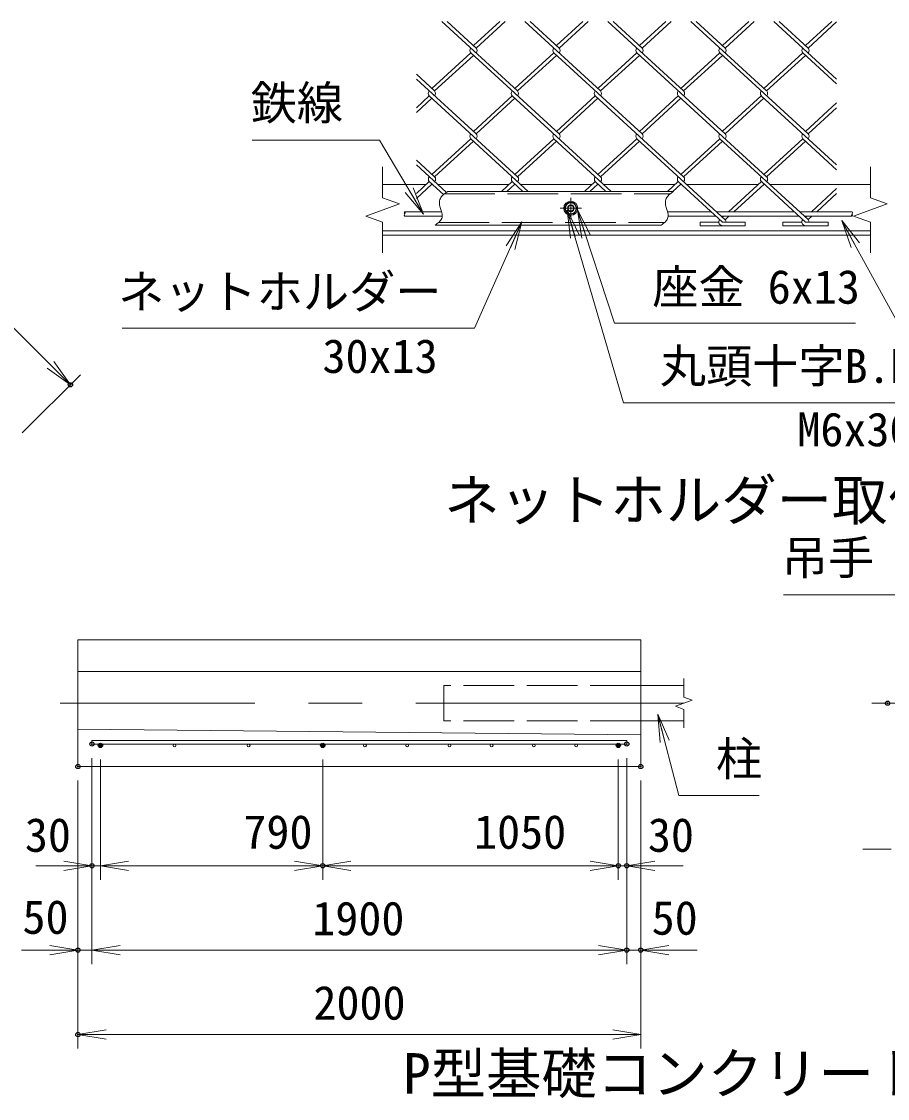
# Model space of a CAD drawing. Units: millimetres at full size. Extents: x -10500 to 10500, y -7425 to 7425.
# Drawn here: x 5179 to 8255, y -4090 to -262 of the extents above; entities that cross this region are included whole.
import ezdxf
from ezdxf.enums import TextEntityAlignment as Align

# ---------------------------------------------------------------- set-up
doc = ezdxf.new("R2010")
doc.units = ezdxf.units.MM
doc.header["$LTSCALE"] = 30
doc.header["$PDMODE"] = 32
doc.header["$PDSIZE"] = 15
doc.linetypes.add('DASHED', pattern=[7.5, 6, -1.5])
doc.linetypes.add('USER1', pattern=[50.8, 31.75, -6.35, 6.35, -6.35])
for name, color, linetype, lineweight in [('0-0_D-STR3', 3, 'Continuous', 13), ('0-1_D-BMK', 2, 'USER1', 13), ('0-2_D-STR1', 1, 'Continuous', 18), ('0-3_D-STR-DIM', 7, 'Continuous', 13), ('0-4_D-STR2', 7, 'Continuous', 13), ('0-5_D-STR-TXT', 7, 'Continuous', 13), ('0-6_D-TTL-TXT', 7, 'Continuous', 13), ('0-7_D-STR4', 7, 'Continuous', 18), ('0-8_0', 7, 'Continuous', 18)]:
    doc.layers.add(name, color=color, linetype=linetype, lineweight=lineweight)
doc.layers.add('0-9_Defpoints', color=253, linetype='Continuous')
doc.styles.add('ＭＳ ゴシック', font='')
doc.styles.get('ＭＳ ゴシック').set_extended_font_data('MS Gothic')

# ---------------------------------------------------------------- blocks, each defined once
blk = doc.blocks.new('_Open')
at = {"layer": '0-8_0'}
blk.add_line((-30, 5), (0, 0), dxfattribs=at)
blk.add_lwpolyline([(-30, -5), (0, 0), (-30, 0)], dxfattribs=at)

msp = doc.modelspace()

# ---------------------------------------------------------------- linework, layer by layer
at = {"layer": '0-0_D-STR3', "linetype": 'DASHED'}
for p, q in [((6679.83, -875.13), (7482.5, -875.13)), ((6660.29, -976.73), (7462.96, -976.73))]:
    msp.add_line(p, q, dxfattribs=at)
at = {"layer": '0-0_D-STR3'}
for p, q in [((6692.81, -865.93), (7495.49, -865.93)), ((7118.64, -905.93), (7107.09, -925.93)), ((7141.73, -905.93), (7118.64, -905.93)), ((7153.28, -925.93), (7141.73, -905.93)), ((6671.17, -938.06), (6540.35, -938.06)), ((6673.38, -954.06), (6540.35, -954.06)), ((7141.73, -945.93), (7153.28, -925.93)), ((7473.84, -938.06), (7628.81, -938.06)), ((7476.05, -954.06), (7646.27, -954.06)), ((7647.29, -938.06), (7923.72, -938.06)), ((7664.75, -954.06), (7941.19, -954.06)), ((7942.67, -938.06), (8129.47, -938.06)), ((7960.13, -954.06), (8129.47, -954.06)), ((6648.56, -985.93), (7451.23, -985.93)), ((7328.93, -2816.94), (5428.93, -2816.94)), ((5428.93, -2816.94), (5428.93, -2829.94)), ((7328.93, -2829.94), (5428.93, -2829.94)), ((7328.93, -2816.94), (7328.93, -2829.94))]:
    msp.add_line(p, q, dxfattribs=at)
msp.add_lwpolyline([(7107.09, -925.93), (7118.64, -945.93), (7141.73, -945.93)], dxfattribs=at)
for centre, radius in [((7130.19, -925.93), 25), ((7130.19, -925.93), 19.6), ((7130.19, -925.93), 12), ((7130.19, -925.93), 9.83), ((5458.83, -2834.94), 5), ((5722.33, -2834.94), 5), ((5985.63, -2834.94), 5), ((6248.93, -2834.94), 5), ((6398.93, -2834.94), 5), ((6548.93, -2834.94), 5), ((6698.93, -2834.94), 5), ((6848.93, -2834.94), 5), ((6998.93, -2834.94), 5), ((7148.93, -2834.94), 5), ((7298.93, -2834.94), 5)]:
    msp.add_circle(centre, radius, dxfattribs=at)
at = {"layer": '0-1_D-BMK'}
for p, q in [((7130.19, -963.43), (7130.19, -888.43)), ((7167.69, -925.93), (7092.69, -925.93)), ((7531.8, -2684.94), (5315.52, -2684.94)), ((8199.33, -2684.94), (8762.14, -2684.94))]:
    msp.add_line(p, q, dxfattribs=at)
at = {"layer": '0-2_D-STR1'}
for p, q in [((6461.39, -841.93), (6615.75, -841.93)), ((6634.7, -841.93), (6639.17, -841.93)), ((6658.12, -841.93), (6910.66, -841.93)), ((6929.61, -841.93), (6934.08, -841.93)), ((6953.03, -841.93), (7205.57, -841.93)), ((7224.52, -841.93), (7228.99, -841.93)), ((7247.47, -841.93), (7500.48, -841.93)), ((7519.43, -841.93), (7523.9, -841.93)), ((7542.38, -841.93), (7795.39, -841.93)), ((7814.34, -841.93), (7818.81, -841.93)), ((7837.76, -841.93), (8194.72, -841.93)), ((6461.39, -1005.93), (8194.72, -1005.93)), ((6461.39, -1021.93), (8194.72, -1021.93)), ((7531.8, -2622.44), (7378.93, -2622.44)), ((7531.8, -2747.44), (7378.93, -2747.44))]:
    msp.add_line(p, q, dxfattribs=at)
at = {"layer": '0-2_D-STR1', "linetype": 'DASHED'}
msp.add_line((7378.93, -2747.44), (6678.93, -2747.44), dxfattribs=at)
msp.add_lwpolyline([(7378.93, -2622.44), (6678.93, -2622.44), (6678.93, -2747.44)], dxfattribs=at)
at = {"layer": '0-3_D-STR-DIM'}
for p, q in [((4291.68, -492.71), (5352.34, -1553.37)), ((6461.39, -778.93), (6461.39, -888.32)), ((8194.72, -778.93), (8194.72, -888.32)), ((6521.3, -910.12), (6401.48, -953.73)), ((6461.39, -888.32), (6521.3, -910.12)), ((8254.63, -910.12), (8134.82, -953.73)), ((8194.72, -888.32), (8254.63, -910.12)), ((6401.48, -953.73), (6461.39, -975.54)), ((8134.82, -953.73), (8194.72, -975.54)), ((6461.39, -975.54), (6461.39, -1084.93)), ((8194.72, -975.54), (8194.72, -1084.93)), ((5181.19, -1724.52), (5387.7, -1518.02)), ((7531.8, -2597.44), (7531.8, -2663.14)), ((7561.75, -2674.04), (7501.84, -2695.84)), ((7531.8, -2663.14), (7561.75, -2674.04)), ((7501.84, -2695.84), (7531.8, -2706.74)), ((7531.8, -2706.74), (7531.8, -2772.44)), ((5428.93, -2879.94), (5428.93, -3312.49)), ((5428.93, -2879.94), (5428.93, -3612.49)), ((5428.93, -2879.94), (5428.93, -3612.49)), ((5458.93, -2884.94), (5458.93, -3312.49)), ((5458.93, -2884.94), (5458.93, -3312.49)), ((6248.93, -2884.94), (6248.93, -3312.49)), ((6248.93, -2884.94), (6248.93, -3312.49)), ((7298.93, -2884.94), (7298.93, -3312.49)), ((7298.93, -2884.94), (7298.93, -3312.49)), ((7328.93, -2879.94), (7328.93, -3612.49)), ((7328.93, -2879.94), (7328.93, -3612.49)), ((7328.93, -2879.94), (7328.93, -3312.49)), ((5378.93, -2959.94), (5378.93, -3612.49)), ((5378.93, -2959.94), (5378.93, -3912.49)), ((7378.93, -2959.94), (7378.93, -3612.49)), ((7378.93, -2959.94), (7378.93, -3912.49)), ((8268.23, -3203.26), (8168.23, -3203.26)), ((5328.93, -3262.49), (5228.93, -3262.49)), ((5458.93, -3262.49), (5428.93, -3262.49)), ((5458.93, -3262.49), (6248.93, -3262.49)), ((5558.93, -3262.49), (5658.93, -3262.49)), ((6248.93, -3262.49), (7298.93, -3262.49)), ((7198.93, -3262.49), (7098.93, -3262.49)), ((7298.93, -3262.49), (7328.93, -3262.49)), ((7428.93, -3262.49), (7528.93, -3262.49)), ((5278.93, -3562.49), (5178.93, -3562.49)), ((5428.93, -3562.49), (5378.93, -3562.49)), ((5428.93, -3562.49), (7328.93, -3562.49)), ((5528.93, -3562.49), (5628.93, -3562.49)), ((7228.93, -3562.49), (7128.93, -3562.49)), ((7328.93, -3562.49), (7378.93, -3562.49)), ((7478.93, -3562.49), (7578.93, -3562.49)), ((7378.93, -3862.49), (5378.93, -3862.49))]:
    msp.add_line(p, q, dxfattribs=at)
for points in [[(6692.81, -865.93), (6689.29, -868.27), (6685.82, -870.65), (6682.44, -873.09), (6679.2, -875.64), (6676.15, -878.33), (6673.33, -881.19), (6670.78, -884.26), (6668.56, -887.56), (6666.72, -891.14), (6665.26, -894.96), (6664.21, -898.95), (6663.58, -903.03), (6663.36, -907.12), (6663.57, -911.15), (6664.17, -915.09), (6665.07, -918.97), (6666.2, -922.82), (6667.46, -926.67), (6668.79, -930.55), (6670.09, -934.48), (6671.28, -938.48), (6672.29, -942.58), (6673.02, -946.72), (6673.39, -950.83), (6673.33, -954.85), (6672.75, -958.69), (6671.59, -962.32), (6669.89, -965.73), (6667.72, -968.96), (6665.14, -972.03), (6662.23, -974.97), (6659.05, -977.8), (6655.66, -980.55), (6652.14, -983.25), (6648.56, -985.93)], [(7495.49, -865.93), (7491.97, -868.27), (7488.5, -870.65), (7485.12, -873.09), (7481.88, -875.64), (7478.82, -878.33), (7476, -881.19), (7473.46, -884.26), (7471.24, -887.56), (7469.39, -891.14), (7467.94, -894.96), (7466.89, -898.95), (7466.25, -903.03), (7466.03, -907.12), (7466.24, -911.15), (7466.84, -915.09), (7467.74, -918.97), (7468.87, -922.82), (7470.14, -926.67), (7471.46, -930.55), (7472.76, -934.48), (7473.96, -938.48), (7474.96, -942.58), (7475.69, -946.72), (7476.07, -950.83), (7476, -954.85), (7475.42, -958.69), (7474.26, -962.32), (7472.56, -965.73), (7470.39, -968.96), (7467.81, -972.03), (7464.9, -974.97), (7461.72, -977.8), (7458.34, -980.55), (7454.82, -983.25), (7451.23, -985.93)]]:
    msp.add_lwpolyline(points, dxfattribs=at)
for centre, start, end in [((6544.37, -942.06), 135.18146, 224.81854), ((6544.37, -950.06), 135.18146, 224.81854), ((6536.32, -942.06), 315.18146, 44.81854), ((8133.5, -950.06), 135.18146, 224.81854), ((8125.45, -942.06), 315.18146, 44.81854), ((8125.45, -950.06), 315.18146, 44.81854)]:
    msp.add_arc(centre, 5.67, start, end, dxfattribs=at)
at = {"layer": '0-4_D-STR2'}
for p, q in [((6941.1, -509.12), (6671.82, -262.36)), ((6793.65, -356.64), (6690.77, -262.36)), ((6877.58, -262.36), (6784.18, -347.96)), ((6896.53, -262.36), (6793.65, -356.64)), ((7236.02, -509.12), (6966.73, -262.36)), ((7088.56, -356.64), (6985.68, -262.36)), ((7172.5, -262.36), (7079.09, -347.96)), ((7191.44, -262.36), (7088.56, -356.64)), ((7530.93, -509.12), (7261.64, -262.36)), ((7383.47, -356.64), (7280.59, -262.36)), ((7467.41, -262.36), (7374, -347.96)), ((7486.35, -262.36), (7383.47, -356.64)), ((7825.81, -509.1), (7556.55, -262.36)), ((7678.38, -356.64), (7575.5, -262.36)), ((7762.32, -262.36), (7668.91, -347.96)), ((7781.26, -262.36), (7678.38, -356.64)), ((8074.72, -466.94), (7851.47, -262.36)), ((7973.27, -356.62), (7870.41, -262.36)), ((8057.18, -262.36), (7963.8, -347.94)), ((8074.72, -263.65), (7973.27, -356.62)), ((6774.7, -374), (6636.72, -500.44)), ((6784.18, -382.68), (6646.19, -509.12)), ((7088.56, -661.6), (6774.7, -374)), ((7069.61, -374), (6931.63, -500.44)), ((7079.09, -382.68), (6941.1, -509.12)), ((7383.47, -661.6), (7069.61, -374)), ((7364.52, -374), (7227.37, -499.68)), ((7374, -382.68), (7236.02, -509.12)), ((7678.36, -661.57), (7364.52, -374)), ((7659.44, -374), (7521.45, -500.44)), ((7668.91, -382.68), (7530.93, -509.12)), ((7973.27, -661.57), (7659.44, -374)), ((7954.32, -373.98), (7816.34, -500.42)), ((7963.8, -382.66), (7825.81, -509.1)), ((8074.72, -484.3), (7954.32, -373.98)), ((6646.19, -509.12), (6581.39, -449.73)), ((6793.65, -661.6), (6581.39, -467.09)), ((6627.25, -526.48), (6581.39, -568.5)), ((6636.72, -535.16), (6581.39, -585.86)), ((6941.1, -814.08), (6627.25, -526.48)), ((6922.16, -526.48), (6784.18, -652.92)), ((6931.63, -535.16), (6793.65, -661.6)), ((7235.99, -814.05), (6922.16, -526.48)), ((7217.07, -526.48), (7079.09, -652.92)), ((7226.54, -535.16), (7088.56, -661.6)), ((7530.9, -814.05), (7217.07, -526.48)), ((7511.98, -526.48), (7374, -652.92)), ((7521.45, -535.16), (7383.47, -661.6)), ((7825.81, -814.05), (7511.98, -526.48)), ((7806.87, -526.46), (7669.71, -652.14)), ((7816.34, -535.14), (7678.36, -661.57)), ((8074.72, -771.9), (7806.87, -526.46)), ((8074.72, -551.25), (7963.8, -652.89)), ((8074.72, -568.61), (7973.27, -661.57)), ((6774.7, -678.96), (6636.72, -805.4)), ((6784.18, -687.64), (6646.19, -814.08)), ((6979.22, -865.93), (6774.94, -678.74)), ((7069.61, -678.96), (6931.63, -805.4)), ((7079.09, -687.64), (6941.1, -814.08)), ((7273.66, -865.93), (7069.61, -678.96)), ((7364.52, -678.96), (7226.54, -805.4)), ((7374, -687.64), (7236.02, -814.08)), ((7678.36, -966.53), (7364.52, -678.96)), ((7659.65, -678.72), (7521.43, -805.37)), ((7669.12, -687.4), (7530.9, -814.05)), ((7973.51, -966.32), (7659.65, -678.72)), ((7954.56, -678.72), (7816.34, -805.37)), ((7964.03, -687.4), (7825.81, -814.05)), ((8074.72, -788.83), (7954.56, -678.72)), ((6646.19, -814.08), (6581.39, -754.69)), ((6687.9, -869.22), (6581.39, -771.62)), ((6627.46, -831.2), (6581.39, -873.42)), ((6636.93, -839.88), (6581.39, -890.78)), ((6677.53, -877.07), (6627.48, -831.22)), ((6922.37, -831.2), (6884.47, -865.93)), ((6931.84, -839.88), (6903.42, -865.93)), ((6960.27, -865.93), (6922.37, -831.2)), ((7217.28, -831.2), (7179.38, -865.93)), ((7226.76, -839.88), (7198.33, -865.93)), ((7255.18, -865.93), (7217.28, -831.2)), ((7512.19, -831.2), (7474.29, -865.93)), ((7521.67, -839.88), (7493.24, -865.93)), ((7669.34, -975.2), (7512.19, -831.2)), ((7807.1, -831.2), (7690.48, -938.06)), ((7816.58, -839.88), (7709.43, -938.06)), ((7964.03, -975), (7807.1, -831.2)), ((8074.72, -856.21), (7985.39, -938.06)), ((8074.72, -873.57), (8004.34, -938.06)), ((7673.02, -954.06), (7668.89, -957.85)), ((7691.97, -954.06), (7678.36, -966.53)), ((7967.93, -954.06), (7964.03, -957.64)), ((7986.88, -954.06), (7973.51, -966.32)), ((7589.34, -975.2), (7656.49, -975.2)), ((7589.34, -975.2), (7589.34, -988)), ((7589.34, -988), (7749.34, -988)), ((7884.03, -975), (7951.18, -975)), ((7884.03, -975), (7884.03, -987.8)), ((7884.03, -987.8), (8044.03, -987.8)), ((7964.03, -975), (8044.03, -975)), ((8044.03, -975), (8044.03, -987.8))]:
    msp.add_line(p, q, dxfattribs=at)
msp.add_lwpolyline([(7669.34, -975.2), (7749.34, -975.2), (7749.34, -988)], dxfattribs=at)
for centre, start, end in [((6784.15, -365.3), 137.5, 222.5), ((6784.15, -365.3), 317.5, 42.5), ((7079.06, -365.3), 137.5, 222.5), ((7079.06, -365.3), 317.5, 42.5), ((7373.97, -365.3), 137.5, 222.5), ((7373.97, -365.3), 317.5, 42.5), ((7668.89, -365.3), 137.5, 222.5), ((7668.89, -365.3), 317.5, 42.5), ((7963.8, -365.3), 137.5, 222.5), ((7963.8, -365.3), 317.5, 42.5), ((6636.72, -517.8), 137.5, 222.5), ((6636.72, -517.8), 317.5, 42.5), ((6931.63, -517.8), 137.5, 222.5), ((6931.63, -517.8), 317.5, 42.5), ((7226.54, -517.8), 137.5, 222.5), ((7226.54, -517.8), 317.5, 42.5), ((7521.67, -517.56), 137.5, 222.5), ((7521.67, -517.56), 317.5, 42.5), ((7816.58, -517.56), 137.5, 222.5), ((7816.58, -517.56), 317.5, 42.5), ((6784.39, -670.04), 137.5, 222.5), ((6784.39, -670.04), 317.5, 42.5), ((7079.3, -670.04), 137.5, 222.5), ((7079.3, -670.04), 317.5, 42.5), ((7374.21, -670.04), 137.5, 222.5), ((7374.21, -670.04), 317.5, 42.5), ((7669.12, -670.04), 137.5, 222.5), ((7669.12, -670.04), 317.5, 42.5), ((7964.03, -670.04), 137.5, 222.5), ((7964.03, -670.04), 317.5, 42.5), ((6636.93, -822.52), 137.5, 222.5), ((6636.93, -822.52), 317.5, 42.5), ((6931.84, -822.52), 137.5, 222.5), ((6931.84, -822.52), 317.5, 42.5), ((7226.76, -822.52), 137.5, 222.5), ((7226.76, -822.52), 317.5, 42.5), ((7521.67, -822.52), 137.5, 222.5), ((7521.67, -822.52), 317.5, 42.5), ((7816.58, -822.52), 137.5, 222.5), ((7816.58, -822.52), 317.5, 42.5), ((7669.34, -975.2), 137.5, 275), ((7669.12, -975), 359.10095, 42.5), ((7964.03, -975), 137.5, 265), ((7964.03, -975), 0, 42.5)]:
    msp.add_arc(centre, 12.85, start, end, dxfattribs=at)
at = {"layer": '0-5_D-STR-TXT'}
for points in [[(5998.37, -683.44), (6450.56, -683.44), (6606.09, -945.76)], [(8331.59, -1616.94), (7317.23, -1616.94), (7117.84, -933.61)], [(8141.13, -1333.72), (7285.39, -1333.72), (7154.12, -933.97)], [(5536.05, -1352.3), (6788.36, -1352.3), (6955.54, -976.56)], [(9055.39, -1320.36), (8284.68, -1320.36), (8093.68, -971.24)], [(7885.51, -2299.42), (8337.69, -2299.42), (8443.22, -2521.09)], [(7799.48, -3012.43), (7513.54, -3012.43), (7439.39, -2725.97)]]:
    msp.add_lwpolyline(points, dxfattribs=at)
at = {"layer": '0-7_D-STR4'}
for p, q in [((7378.93, -2459.94), (5378.93, -2459.94)), ((5378.93, -2459.94), (5378.93, -2909.94)), ((7378.93, -2459.94), (7378.93, -2909.94)), ((7378.93, -2572.44), (5378.93, -2572.44)), ((5378.93, -2777.44), (7378.93, -2797.44)), ((7378.93, -2909.94), (5378.93, -2909.94))]:
    msp.add_line(p, q, dxfattribs=at)
at = {"layer": '0-9_Defpoints'}
for p in [(5352.34, -1553.37), (8255.73, -2684.94), (5428.93, -2829.94), (5458.93, -2834.94), (6248.93, -2834.94), (7298.93, -2834.94), (7328.93, -2829.94), (5378.93, -2909.94), (7378.93, -2909.94), (5428.93, -3262.49), (6248.93, -3262.49), (7298.93, -3262.49), (7328.93, -3262.49), (5378.93, -3562.49), (7328.93, -3562.49), (7378.93, -3562.49), (5378.93, -3862.49)]:
    msp.add_point(p, dxfattribs=at)

# ---------------------------------------------------------------- block references
at = {"layer": '0-3_D-STR-DIM', "xscale": 3.333333, "yscale": 3.333333}
for p, rotation in [((5352.34, -1553.37), 315), ((5458.93, -3262.49), 180), ((5458.93, -3262.49), 180), ((6248.93, -3262.49), 180), ((7328.93, -3262.49), 180), ((5428.93, -3562.49), 180), ((5428.93, -3562.49), 180), ((7378.93, -3562.49), 180), ((5378.93, -3862.49), 180)]:
    msp.add_blockref('_Open', p, dxfattribs=dict(at, rotation=rotation))
for p in [(5428.93, -3262.49), (6248.93, -3262.49), (7298.93, -3262.49), (7298.93, -3262.49), (5378.93, -3562.49), (7328.93, -3562.49), (7328.93, -3562.49), (7378.93, -3862.49)]:
    msp.add_blockref('_Open', p, dxfattribs=at)
at = {"layer": '0-5_D-STR-TXT', "xscale": 3.333333, "yscale": 3.333333}
for p, rotation in [((6607.11, -947.48), 300.66528), ((7117.28, -931.7), 106.26633), ((7153.5, -932.07), 108.17914), ((6956.36, -974.73), 66.01445), ((8092.72, -969.48), 118.68263), ((7438.89, -2724.03), 104.51222)]:
    msp.add_blockref('_Open', p, dxfattribs=dict(at, rotation=rotation))

# ---------------------------------------------------------------- texts
at = {"layer": '0-3_D-STR-DIM', "style": 'ＭＳ ゴシック'}
for s, p in [('30', (5190.6, -3249.18)), ('790', (5966.78, -3238.31)), ('1050', (6786.49, -3238.31)), ('30', (7404.1, -3249.18)), ('50', (5182.06, -3540.62)), ('1900', (6211.63, -3545.62)), ('50', (7417.39, -3543.71)), ('2000', (6215.75, -3845.62))]:
    msp.add_text(s, height=120.3, dxfattribs=at).set_placement(p, align=Align.BOTTOM_LEFT)
at = {"layer": '0-5_D-STR-TXT', "style": 'ＭＳ ゴシック'}
for s, p in [('鉄線', (5992.66, -647.53)), ('ネットホルダー', (5522.1, -1318.3)), ('座金 6x13', (7419.68, -1301.3)), ('30x13', (6247.91, -1547.37)), ('丸頭十字B.N', (7446.44, -1582.62)), ('M6x30', (7934.97, -1807.96)), ('吊手', (7879.8, -2263.51)), ('柱', (7645.92, -2978.42))]:
    msp.add_text(s, height=120.3, dxfattribs=at).set_placement(p, align=Align.BOTTOM_LEFT)
at = {"layer": '0-6_D-TTL-TXT', "style": 'ＭＳ ゴシック'}
for s, p in [('ネットホルダー取付詳細', (6680.39, -2077.95)), ('P型基礎コンクリート配筋図', (6534.2, -4116.11))]:
    msp.add_text(s, height=144.3, dxfattribs=at).set_placement(p, align=Align.BOTTOM_LEFT)

doc.saveas('drawing.dxf')
